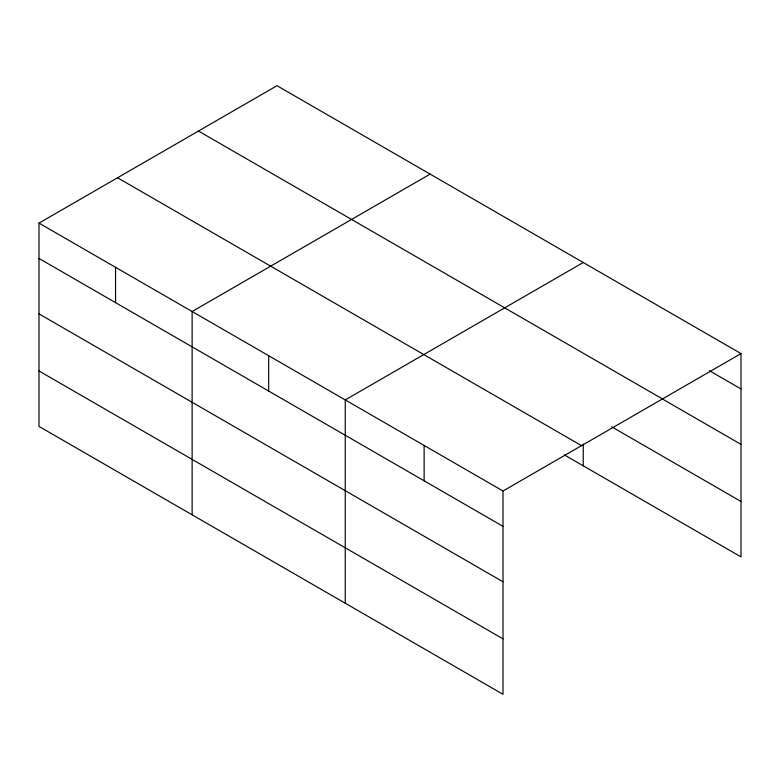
<?xml version="1.0" encoding="UTF-8"?>
<svg xmlns="http://www.w3.org/2000/svg" width="780" height="780" viewBox="0 0 780 780"><rect width="100%" height="100%" fill="white"/><g stroke="black" fill="none" stroke-linecap="round" stroke-linejoin="round"><path stroke-width="1.17" d="M39 223.109L503.002 491L503.002 694.298L39 426.406L39 223.109L276.998 85.703L741 353.594L741 556.891L564.359 454.906M430.121 174.106L192.124 311.512L192.124 514.81M583.235 262.509L345.248 399.916L345.248 603.213M503.002 491L741 353.594M709.449 370.724L741 388.937M198.461 131.05L662.464 398.941M662.123 398.824L741 444.366M611.637 426.777L741 501.472M117.536 177.762L581.539 445.653M39 258.453L503.002 526.344M39 313.882L503.002 581.773M39 370.978L503.002 638.869M583.235 444.122L583.235 465.806M424.125 445.458L424.125 480.802M268.681 355.719L268.681 391.063M115.557 267.306L115.557 302.66"/></g></svg>
